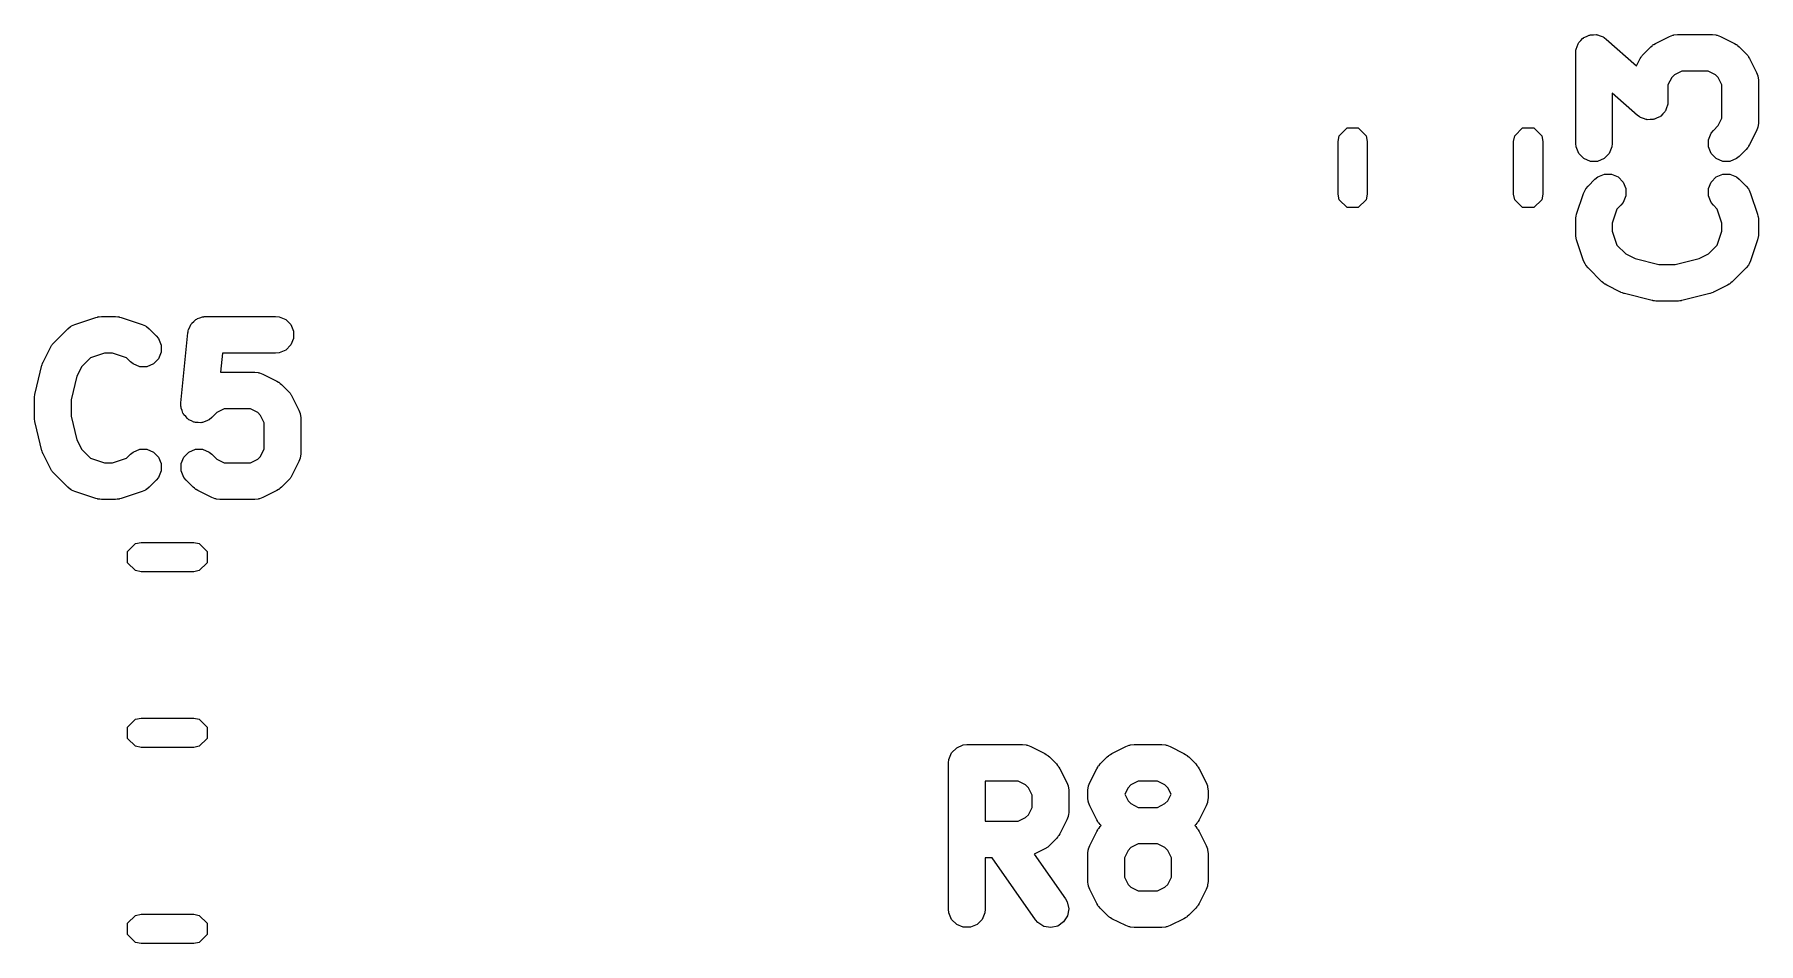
# Model space of a CAD drawing. Extents: x 53 to 255, y -141 to -27.
# Drawn here: x 121 to 128.07, y -113.57 to -109.85 of the extents above; entities that cross this region are included whole.
import ezdxf

# ---------------------------------------------------------------- set-up
doc = ezdxf.new("R2010")
doc.units = 0
doc.layers.add('BLACK', color=7, linetype='CONTINUOUS')

msp = doc.modelspace()

# ---------------------------------------------------------------- linework, layer by layer
at = {"layer": 'BLACK', "linetype": 'CONTINUOUS'}
for p, q in [((127.322701, -109.907505), (127.327364, -109.896247)), ((127.327364, -109.896247), (127.331266, -109.88471)), ((127.331266, -109.88471), (127.332931, -109.882806)), ((127.332931, -109.882806), (127.3339, -109.880469)), ((127.3339, -109.880469), (127.342515, -109.871854)), ((127.342515, -109.871854), (127.350537, -109.862686)), ((127.350537, -109.862686), (127.352804, -109.861564)), ((127.352804, -109.861564), (127.354592, -109.859777)), ((127.354592, -109.859777), (127.365845, -109.855115)), ((127.365845, -109.855115), (127.376768, -109.849714)), ((127.376768, -109.849714), (127.379291, -109.849545)), ((127.379291, -109.849545), (127.381628, -109.848578)), ((127.381628, -109.848578), (127.393813, -109.848578)), ((127.393813, -109.848578), (127.405966, -109.847768)), ((127.405966, -109.847768), (127.408361, -109.848578)), ((127.408361, -109.848578), (127.410892, -109.848578)), ((127.410892, -109.848578), (127.422149, -109.853241)), ((127.422149, -109.853241), (127.433687, -109.857143)), ((127.433687, -109.857143), (127.436604, -109.859228)), ((127.436604, -109.859228), (127.437928, -109.859777)), ((127.437928, -109.859777), (127.439323, -109.861172)), ((127.439323, -109.861172), (127.445648, -109.865694)), ((127.445648, -109.865694), (127.571348, -109.975682)), ((127.600369, -109.926248), (127.62894, -109.897676)), ((127.62894, -109.897676), (127.634694, -109.892952)), ((127.634694, -109.892952), (127.635991, -109.891458)), ((127.635991, -109.891458), (127.638243, -109.89004)), ((127.638243, -109.89004), (127.640305, -109.888348)), ((127.640305, -109.888348), (127.642137, -109.887589)), ((127.642137, -109.887589), (127.648433, -109.883626)), ((127.648433, -109.883626), (127.705577, -109.855055)), ((127.705577, -109.855055), (127.719309, -109.8498)), ((127.719309, -109.8498), (127.721995, -109.849609)), ((127.721995, -109.849609), (127.724485, -109.848578)), ((127.724485, -109.848578), (127.739117, -109.847137)), ((127.739117, -109.847137), (127.881974, -109.847137)), ((127.881974, -109.847137), (127.896606, -109.848578)), ((127.896606, -109.848578), (127.899095, -109.849609)), ((127.899095, -109.849609), (127.901783, -109.8498)), ((127.901783, -109.8498), (127.915515, -109.855055)), ((127.915515, -109.855055), (127.972658, -109.883626)), ((127.972658, -109.883626), (127.978957, -109.88759)), ((127.978957, -109.88759), (127.980785, -109.888348)), ((127.980785, -109.888348), (127.982841, -109.890036)), ((127.982841, -109.890036), (127.985101, -109.891458)), ((127.985101, -109.891458), (127.9864, -109.892956)), ((127.9864, -109.892956), (127.99215, -109.897675)), ((127.99215, -109.897675), (128.020722, -109.926247)), ((127.32126, -109.922137), (127.322022, -109.914398)), ((127.32126, -110.293565), (127.32126, -109.922137)), ((127.321891, -109.912431), (127.322349, -109.911075)), ((127.322022, -109.914398), (127.321891, -109.912431)), ((127.322349, -109.911075), (127.322701, -109.907505)), ((127.571348, -109.975682), (127.586321, -109.945738)), ((127.586321, -109.945738), (127.590284, -109.939441)), ((127.590284, -109.939441), (127.591042, -109.937613)), ((127.591042, -109.937613), (127.592732, -109.935553)), ((127.592732, -109.935553), (127.594154, -109.933295)), ((127.594154, -109.933295), (127.595651, -109.931996)), ((127.595651, -109.931996), (127.600369, -109.926248)), ((128.020722, -109.926247), (128.025442, -109.931997)), ((128.025442, -109.931997), (128.026939, -109.933296)), ((128.026939, -109.933296), (128.028358, -109.93555)), ((128.028358, -109.93555), (128.03005, -109.937612)), ((128.03005, -109.937612), (128.030808, -109.939444)), ((128.030808, -109.939444), (128.034771, -109.945739)), ((128.034771, -109.945739), (128.063342, -110.002881)), ((127.715042, -110.023705), (127.699831, -110.054128)), ((127.726401, -110.012346), (127.715042, -110.023705)), ((127.756822, -109.997137), (127.726401, -110.012346)), ((127.86427, -109.997137), (127.756822, -109.997137)), ((127.894689, -110.012346), (127.86427, -109.997137)), ((127.90605, -110.023707), (127.894689, -110.012346)), ((127.92126, -110.054127), (127.90605, -110.023707)), ((128.063342, -110.002881), (128.068597, -110.016613)), ((128.068597, -110.016613), (128.068787, -110.0193)), ((128.068787, -110.0193), (128.069819, -110.02179)), ((128.069819, -110.02179), (128.07126, -110.036422)), ((128.07126, -110.036422), (128.07126, -110.207851)), ((127.575443, -110.17858), (127.47126, -110.087419)), ((127.47126, -110.087419), (127.47126, -110.293565)), ((127.699831, -110.054128), (127.699831, -110.122137)), ((127.92126, -110.190146), (127.92126, -110.054127)), ((127.581767, -110.183101), (127.575443, -110.17858)), ((127.583163, -110.184497), (127.581767, -110.183101)), ((127.584486, -110.185045), (127.583163, -110.184497)), ((127.587404, -110.187131), (127.584486, -110.185045)), ((127.598941, -110.191032), (127.587404, -110.187131)), ((127.666499, -110.184497), (127.655245, -110.189158)), ((127.668286, -110.182709), (127.666499, -110.184497)), ((127.670554, -110.181588), (127.668286, -110.182709)), ((127.678576, -110.17242), (127.670554, -110.181588)), ((127.687191, -110.163805), (127.678576, -110.17242)), ((127.688159, -110.161467), (127.687191, -110.163805)), ((127.689825, -110.159564), (127.688159, -110.161467)), ((127.693726, -110.148026), (127.689825, -110.159564)), ((127.69839, -110.136769), (127.693726, -110.148026)), ((127.698741, -110.133198), (127.69839, -110.136769)), ((127.6992, -110.131843), (127.698741, -110.133198)), ((127.699831, -110.122137), (127.699068, -110.129875)), ((127.699068, -110.129875), (127.6992, -110.131843)), ((126.351056, -110.262769), (126.383528, -110.230297)), ((126.383528, -110.230297), (126.42945, -110.230297)), ((126.42945, -110.230297), (126.461922, -110.262769)), ((127.071056, -110.262769), (127.103528, -110.230297)), ((127.103528, -110.230297), (127.14945, -110.230297)), ((127.14945, -110.230297), (127.181922, -110.262769)), ((127.610199, -110.195696), (127.598941, -110.191032)), ((127.61273, -110.195696), (127.610199, -110.195696)), ((127.615125, -110.196506), (127.61273, -110.195696)), ((127.627278, -110.195696), (127.615125, -110.196506)), ((127.639463, -110.195696), (127.627278, -110.195696)), ((127.641799, -110.194728), (127.639463, -110.195696)), ((127.644323, -110.19456), (127.641799, -110.194728)), ((127.655245, -110.189158), (127.644323, -110.19456)), ((127.865558, -110.278932), (127.876757, -110.251896)), ((127.876757, -110.251896), (127.886085, -110.240531)), ((127.886085, -110.240531), (127.90605, -110.220566)), ((127.90605, -110.220566), (127.92126, -110.190146)), ((128.063342, -110.241391), (128.034771, -110.298535)), ((128.068597, -110.227659), (128.063342, -110.241391)), ((128.068787, -110.224972), (128.068597, -110.227659)), ((128.069819, -110.222483), (128.068787, -110.224972)), ((128.07126, -110.207851), (128.069819, -110.222483)), ((126.346489, -110.28573), (126.351056, -110.262769)), ((126.346489, -110.501402), (126.346489, -110.28573)), ((126.461922, -110.262769), (126.466489, -110.28573)), ((126.466489, -110.28573), (126.466489, -110.501402)), ((127.066489, -110.28573), (127.071056, -110.262769)), ((127.066489, -110.501402), (127.066489, -110.28573)), ((127.181922, -110.262769), (127.186489, -110.28573)), ((127.186489, -110.28573), (127.186489, -110.501402)), ((127.322701, -110.308197), (127.32126, -110.293565)), ((127.3339, -110.335233), (127.322701, -110.308197)), ((127.469819, -110.308197), (127.45862, -110.335233)), ((127.47126, -110.293565), (127.469819, -110.308197)), ((127.865558, -110.308195), (127.865558, -110.278932)), ((127.876756, -110.335232), (127.865558, -110.308195)), ((128.020721, -110.318028), (127.992149, -110.346599)), ((128.025444, -110.312273), (128.020721, -110.318028)), ((128.026939, -110.310977), (128.025444, -110.312273)), ((128.028356, -110.308724), (128.026939, -110.310977)), ((128.030049, -110.306663), (128.028356, -110.308724)), ((128.030807, -110.30483), (128.030049, -110.306663)), ((128.034771, -110.298535), (128.030807, -110.30483)), ((127.354592, -110.355925), (127.3339, -110.335233)), ((127.381628, -110.367124), (127.354592, -110.355925)), ((127.410892, -110.367124), (127.381628, -110.367124)), ((127.437928, -110.355925), (127.410892, -110.367124)), ((127.45862, -110.335233), (127.437928, -110.355925)), ((127.897448, -110.355925), (127.876756, -110.335232)), ((127.924484, -110.367124), (127.897448, -110.355925)), ((127.953747, -110.367124), (127.924484, -110.367124)), ((127.980784, -110.355926), (127.953747, -110.367124)), ((127.992149, -110.346599), (127.980784, -110.355926)), ((127.362471, -110.480469), (127.371798, -110.469104)), ((127.371798, -110.469104), (127.40037, -110.440532)), ((127.40037, -110.440532), (127.411735, -110.431204)), ((127.411735, -110.431204), (127.438772, -110.420006)), ((127.438772, -110.420006), (127.468035, -110.420006)), ((127.468035, -110.420006), (127.495071, -110.431204)), ((127.495071, -110.431204), (127.515764, -110.451897)), ((127.515764, -110.451897), (127.526962, -110.478933)), ((127.865558, -110.478934), (127.876757, -110.451897)), ((127.876757, -110.451897), (127.897449, -110.431205)), ((127.897449, -110.431205), (127.924486, -110.420006)), ((127.924486, -110.420006), (127.953748, -110.420006)), ((127.953748, -110.420006), (127.980785, -110.431205)), ((127.980785, -110.431205), (127.99215, -110.440532)), ((127.99215, -110.440532), (128.020722, -110.469104)), ((128.020722, -110.469104), (128.03005, -110.480469)), ((126.351056, -110.524363), (126.346489, -110.501402)), ((126.383528, -110.556835), (126.351056, -110.524363)), ((126.461922, -110.524363), (126.42945, -110.556835)), ((126.466489, -110.501402), (126.461922, -110.524363)), ((127.071056, -110.524363), (127.066489, -110.501402)), ((127.103528, -110.556835), (127.071056, -110.524363)), ((127.181922, -110.524363), (127.14945, -110.556835)), ((127.186489, -110.501402), (127.181922, -110.524363)), ((127.325109, -110.584134), (127.35368, -110.498421)), ((127.35368, -110.498421), (127.359674, -110.484995)), ((127.359674, -110.484995), (127.361439, -110.482959)), ((127.361439, -110.482959), (127.362471, -110.480469)), ((127.515764, -110.535233), (127.506436, -110.546598)), ((127.526962, -110.508196), (127.515764, -110.535233)), ((127.526962, -110.478933), (127.526962, -110.508196)), ((127.865558, -110.508196), (127.865558, -110.478934)), ((127.876757, -110.535233), (127.865558, -110.508196)), ((127.886084, -110.546598), (127.876757, -110.535233)), ((128.03005, -110.480469), (128.031082, -110.482961)), ((128.031082, -110.482961), (128.032846, -110.484995)), ((128.032846, -110.484995), (128.03884, -110.49842)), ((128.03884, -110.49842), (128.067411, -110.584134)), ((126.42945, -110.556835), (126.383528, -110.556835)), ((127.14945, -110.556835), (127.103528, -110.556835)), ((127.32126, -110.607851), (127.321989, -110.600445)), ((127.32126, -110.664994), (127.32126, -110.607851)), ((127.321849, -110.598471), (127.322439, -110.595873)), ((127.321989, -110.600445), (127.321849, -110.598471)), ((127.322439, -110.595873), (127.322701, -110.593219)), ((127.322701, -110.593219), (127.323459, -110.591387)), ((127.323459, -110.591387), (127.325109, -110.584134)), ((127.490383, -110.56265), (127.47126, -110.62002)), ((127.506436, -110.546598), (127.490383, -110.56265)), ((127.902137, -110.562651), (127.886084, -110.546598)), ((127.92126, -110.62002), (127.902137, -110.562651)), ((128.067411, -110.584134), (128.06906, -110.591387)), ((128.06906, -110.591387), (128.069819, -110.593219)), ((128.069819, -110.593219), (128.07008, -110.595873)), ((128.07008, -110.595873), (128.070671, -110.598471)), ((128.070671, -110.598471), (128.07053, -110.600445)), ((128.07053, -110.600445), (128.07126, -110.607851)), ((128.07126, -110.607851), (128.07126, -110.664994)), ((127.321989, -110.672399), (127.32126, -110.664994)), ((127.321849, -110.674374), (127.321989, -110.672399)), ((127.322439, -110.676971), (127.321849, -110.674374)), ((127.322701, -110.679626), (127.322439, -110.676971)), ((127.323459, -110.681457), (127.322701, -110.679626)), ((127.325109, -110.688711), (127.323459, -110.681457)), ((127.47126, -110.62002), (127.47126, -110.652824)), ((127.47126, -110.652824), (127.490383, -110.710194)), ((127.902137, -110.710194), (127.92126, -110.652825)), ((127.92126, -110.652825), (127.92126, -110.62002)), ((128.06906, -110.681457), (128.067411, -110.688711)), ((128.069819, -110.679626), (128.06906, -110.681457)), ((128.07008, -110.676971), (128.069819, -110.679626)), ((128.070671, -110.674374), (128.07008, -110.676971)), ((128.07126, -110.664994), (128.07053, -110.672399)), ((128.07053, -110.672399), (128.070671, -110.674374)), ((127.35368, -110.774424), (127.325109, -110.688711)), ((127.490383, -110.710194), (127.5264, -110.746211)), ((127.5264, -110.746211), (127.565292, -110.765657)), ((127.827228, -110.765656), (127.866118, -110.746212)), ((127.866118, -110.746212), (127.902137, -110.710194)), ((128.067411, -110.688711), (128.03884, -110.774425)), ((127.359674, -110.78785), (127.35368, -110.774424)), ((127.361439, -110.789885), (127.359674, -110.78785)), ((127.362471, -110.792376), (127.361439, -110.789885)), ((127.371798, -110.803741), (127.362471, -110.792376)), ((127.428941, -110.860884), (127.371798, -110.803741)), ((127.565292, -110.765657), (127.662637, -110.789994)), ((127.662637, -110.789994), (127.729883, -110.789994)), ((127.729883, -110.789994), (127.827228, -110.765656)), ((128.020722, -110.803741), (127.963579, -110.860884)), ((128.030049, -110.792376), (128.020722, -110.803741)), ((128.03108, -110.789885), (128.030049, -110.792376)), ((128.032846, -110.78785), (128.03108, -110.789885)), ((128.03884, -110.774425), (128.032846, -110.78785)), ((127.434693, -110.865604), (127.428941, -110.860884)), ((127.435991, -110.867101), (127.434693, -110.865604)), ((127.438246, -110.86852), (127.435991, -110.867101)), ((127.440306, -110.870211), (127.438246, -110.86852)), ((127.442135, -110.870968), (127.440306, -110.870211)), ((127.448433, -110.874933), (127.442135, -110.870968)), ((127.505577, -110.903504), (127.448433, -110.874933)), ((127.944087, -110.874933), (127.886944, -110.903504)), ((127.950386, -110.870968), (127.944087, -110.874933)), ((127.952214, -110.870211), (127.950386, -110.870968)), ((127.95427, -110.868522), (127.952214, -110.870211)), ((127.95653, -110.867101), (127.95427, -110.868522)), ((127.957829, -110.865602), (127.95653, -110.867101)), ((127.963579, -110.860884), (127.957829, -110.865602)), ((127.506644, -110.903912), (127.505577, -110.903504)), ((127.507081, -110.904236), (127.506644, -110.903912)), ((127.513241, -110.906437), (127.507081, -110.904236)), ((127.519309, -110.908759), (127.513241, -110.906437)), ((127.519847, -110.908797), (127.519309, -110.908759)), ((127.520927, -110.909183), (127.519847, -110.908797)), ((127.635212, -110.937755), (127.520927, -110.909183)), ((127.63775, -110.93813), (127.635212, -110.937755)), ((127.638771, -110.938553), (127.63775, -110.93813)), ((127.644282, -110.939095), (127.638771, -110.938553)), ((127.649757, -110.939905), (127.644282, -110.939095)), ((127.650849, -110.939742), (127.649757, -110.939905)), ((127.653403, -110.939994), (127.650849, -110.939742)), ((127.739117, -110.939994), (127.653403, -110.939994)), ((127.74167, -110.939742), (127.739117, -110.939994)), ((127.742763, -110.939905), (127.74167, -110.939742)), ((127.748236, -110.939095), (127.742763, -110.939905)), ((127.753749, -110.938553), (127.748236, -110.939095)), ((127.75477, -110.93813), (127.753749, -110.938553)), ((127.757307, -110.937755), (127.75477, -110.93813)), ((127.871593, -110.909183), (127.757307, -110.937755)), ((127.872672, -110.908797), (127.871593, -110.909183)), ((127.873212, -110.908759), (127.872672, -110.908797)), ((127.879293, -110.906431), (127.873212, -110.908759)), ((127.885439, -110.904236), (127.879293, -110.906431)), ((127.885874, -110.903913), (127.885439, -110.904236)), ((127.886944, -110.903504), (127.885874, -110.903913)), ((121.151002, -111.041667), (121.164427, -111.035673)), ((121.164427, -111.035673), (121.250141, -111.007102)), ((121.250141, -111.007102), (121.257394, -111.005452)), ((121.257394, -111.005452), (121.259226, -111.004694)), ((121.259226, -111.004694), (121.26188, -111.004432)), ((121.26188, -111.004432), (121.264478, -111.003842)), ((121.264478, -111.003842), (121.266452, -111.003982)), ((121.266452, -111.003982), (121.273858, -111.003253)), ((121.273858, -111.003253), (121.331001, -111.003253)), ((121.331001, -111.003253), (121.338406, -111.003982)), ((121.338406, -111.003982), (121.340381, -111.003842)), ((121.340381, -111.003842), (121.342978, -111.004432)), ((121.342978, -111.004432), (121.345633, -111.004694)), ((121.345633, -111.004694), (121.347464, -111.005452)), ((121.347464, -111.005452), (121.354718, -111.007102)), ((121.354718, -111.007102), (121.440431, -111.035673)), ((121.440431, -111.035673), (121.453857, -111.041667)), ((121.635874, -111.046714), (121.64007, -111.036585)), ((121.64007, -111.036585), (121.642741, -111.033913)), ((121.642741, -111.033913), (121.644526, -111.030587)), ((121.644526, -111.030587), (121.653008, -111.023646)), ((121.653008, -111.023646), (121.660762, -111.015893)), ((121.660762, -111.015893), (121.66425, -111.014447)), ((121.66425, -111.014447), (121.667174, -111.012056)), ((121.667174, -111.012056), (121.677671, -111.008888)), ((121.677671, -111.008888), (121.687798, -111.004694)), ((121.687798, -111.004694), (121.693403, -111.004141)), ((121.693403, -111.004141), (121.69519, -111.003603)), ((121.69519, -111.003603), (121.697018, -111.003785)), ((121.697018, -111.003785), (121.70243, -111.003253)), ((121.70243, -111.003253), (121.988144, -111.003253)), ((121.988144, -111.003253), (122.002776, -111.004694)), ((122.002776, -111.004694), (122.029812, -111.015893)), ((122.029812, -111.015893), (122.050504, -111.036585)), ((122.050504, -111.036585), (122.061703, -111.063621)), ((121.077968, -111.110934), (121.135111, -111.053791)), ((121.135111, -111.053791), (121.146476, -111.044464)), ((121.146476, -111.044464), (121.148966, -111.043432)), ((121.148966, -111.043432), (121.151002, -111.041667)), ((121.453857, -111.041667), (121.455892, -111.043432)), ((121.455892, -111.043432), (121.458383, -111.044464)), ((121.458383, -111.044464), (121.469748, -111.053791)), ((121.469748, -111.053791), (121.49832, -111.082363)), ((121.49832, -111.082363), (121.507648, -111.093728)), ((121.507648, -111.093728), (121.518846, -111.120765)), ((121.59923, -111.356504), (121.627802, -111.07079)), ((121.627802, -111.07079), (121.628871, -111.065457)), ((121.628871, -111.063621), (121.629584, -111.061898)), ((121.628871, -111.065457), (121.628871, -111.063621)), ((121.629584, -111.061898), (121.630692, -111.056374)), ((121.630692, -111.056374), (121.635874, -111.046714)), ((122.061703, -111.092885), (122.050504, -111.119921)), ((122.061703, -111.063621), (122.061703, -111.092885)), ((121.035348, -111.187569), (121.063919, -111.130426)), ((121.063919, -111.130426), (121.067883, -111.124126)), ((121.067883, -111.124126), (121.068641, -111.122299)), ((121.068641, -111.122299), (121.070329, -111.120242)), ((121.070329, -111.120242), (121.071751, -111.117983)), ((121.071751, -111.117983), (121.073249, -111.116683)), ((121.073249, -111.116683), (121.077968, -111.110934)), ((121.228658, -111.172376), (121.192639, -111.208394)), ((121.286027, -111.153253), (121.228658, -111.172376)), ((121.318831, -111.153253), (121.286027, -111.153253)), ((121.376201, -111.172376), (121.318831, -111.153253)), ((121.392254, -111.188429), (121.376201, -111.172376)), ((121.507648, -111.177064), (121.486955, -111.197757)), ((121.518846, -111.150028), (121.507648, -111.177064)), ((121.518846, -111.120765), (121.518846, -111.150028)), ((121.770304, -111.153253), (121.762447, -111.231824)), ((121.988144, -111.153253), (121.770304, -111.153253)), ((122.002776, -111.151812), (121.988144, -111.153253)), ((122.029812, -111.140613), (122.002776, -111.151812)), ((122.050504, -111.119921), (122.029812, -111.140613)), ((121.001097, -111.317206), (121.029669, -111.20292)), ((121.029669, -111.20292), (121.030054, -111.20184)), ((121.030054, -111.20184), (121.030093, -111.201301)), ((121.030093, -111.201301), (121.03242, -111.195219)), ((121.03242, -111.195219), (121.034616, -111.189074)), ((121.034616, -111.189074), (121.034938, -111.188638)), ((121.034938, -111.188638), (121.035348, -111.187569)), ((121.173195, -111.247284), (121.148858, -111.34463)), ((121.192639, -111.208394), (121.173195, -111.247284)), ((121.403619, -111.197757), (121.392254, -111.188429)), ((121.430656, -111.208955), (121.403619, -111.197757)), ((121.459919, -111.208955), (121.430656, -111.208955)), ((121.486955, -111.197757), (121.459919, -111.208955)), ((121.762447, -111.231824), (121.90243, -111.231824)), ((121.90243, -111.231824), (121.917062, -111.233265)), ((121.917062, -111.233265), (121.91955, -111.234295)), ((121.91955, -111.234295), (121.92224, -111.234487)), ((121.92224, -111.234487), (121.935971, -111.239742)), ((121.935971, -111.239742), (121.993114, -111.268314)), ((121.000721, -111.319742), (121.001097, -111.317206)), ((121.993114, -111.268314), (121.99941, -111.272277)), ((121.99941, -111.272277), (122.001241, -111.273036)), ((122.001241, -111.273036), (122.003302, -111.274727)), ((122.003302, -111.274727), (122.005557, -111.276147)), ((122.005557, -111.276147), (122.006853, -111.277642)), ((122.006853, -111.277642), (122.012606, -111.282363)), ((122.012606, -111.282363), (122.041177, -111.310934)), ((122.041177, -111.310934), (122.045897, -111.316686)), ((122.045897, -111.316686), (122.047394, -111.317984)), ((122.047394, -111.317984), (122.048813, -111.320239)), ((120.998858, -111.335396), (120.999109, -111.332842)), ((120.998858, -111.42111), (120.998858, -111.335396)), ((120.998947, -111.33175), (120.999756, -111.326276)), ((120.999109, -111.332842), (120.998947, -111.33175)), ((120.999756, -111.326276), (121.000299, -111.320764)), ((121.000299, -111.320764), (121.000721, -111.319742)), ((121.148858, -111.34463), (121.148858, -111.411875)), ((121.599208, -111.371207), (121.59923, -111.356504)), ((121.600299, -111.374822), (121.599208, -111.371207)), ((121.600299, -111.378597), (121.600299, -111.374822)), ((121.604492, -111.388723), (121.600299, -111.378597)), ((121.607661, -111.399223), (121.604492, -111.388723)), ((121.777278, -111.381824), (121.746856, -111.397035)), ((121.884724, -111.381824), (121.777278, -111.381824)), ((121.915146, -111.397035), (121.884724, -111.381824)), ((122.048813, -111.320239), (122.050504, -111.322299)), ((122.050504, -111.322299), (122.051261, -111.324128)), ((122.051261, -111.324128), (122.055226, -111.330426)), ((122.055226, -111.330426), (122.083797, -111.38757)), ((122.083797, -111.38757), (122.089052, -111.401302)), ((120.999109, -111.423663), (120.998858, -111.42111)), ((120.998947, -111.424756), (120.999109, -111.423663)), ((120.999756, -111.430229), (120.998947, -111.424756)), ((121.000299, -111.435742), (120.999756, -111.430229)), ((121.000721, -111.436763), (121.000299, -111.435742)), ((121.001097, -111.4393), (121.000721, -111.436763)), ((121.029669, -111.553586), (121.001097, -111.4393)), ((121.148858, -111.411875), (121.173195, -111.509221)), ((121.610052, -111.402145), (121.607661, -111.399223)), ((121.611497, -111.405634), (121.610052, -111.402145)), ((121.619253, -111.41339), (121.611497, -111.405634)), ((121.626192, -111.421871), (121.619253, -111.41339)), ((121.629516, -111.423654), (121.626192, -111.421871)), ((121.632189, -111.426327), (121.629516, -111.423654)), ((121.642322, -111.430524), (121.632189, -111.426327)), ((121.651979, -111.435705), (121.642322, -111.430524)), ((121.655735, -111.43608), (121.651979, -111.435705)), ((121.659225, -111.437526), (121.655735, -111.43608)), ((121.670188, -111.437526), (121.659225, -111.437526)), ((121.681098, -111.438617), (121.670188, -111.437526)), ((121.684714, -111.437526), (121.681098, -111.438617)), ((121.688488, -111.437526), (121.684714, -111.437526)), ((121.698614, -111.433332), (121.688488, -111.437526)), ((121.709114, -111.430164), (121.698614, -111.433332)), ((121.712036, -111.427772), (121.709114, -111.430164)), ((121.715525, -111.426328), (121.712036, -111.427772)), ((121.72689, -111.417001), (121.715525, -111.426328)), ((121.746856, -111.397035), (121.72689, -111.417001)), ((121.926504, -111.408393), (121.915146, -111.397035)), ((121.941715, -111.438814), (121.926504, -111.408393)), ((121.941715, -111.546262), (121.941715, -111.438814)), ((122.089052, -111.401302), (122.089242, -111.403988)), ((122.089242, -111.403988), (122.090274, -111.406478)), ((122.090274, -111.406478), (122.091715, -111.42111)), ((122.091715, -111.42111), (122.091715, -111.563967)), ((121.173195, -111.509221), (121.192639, -111.548111)), ((121.030054, -111.554665), (121.029669, -111.553586)), ((121.030093, -111.555205), (121.030054, -111.554665)), ((121.03242, -111.561286), (121.030093, -111.555205)), ((121.034616, -111.567432), (121.03242, -111.561286)), ((121.034938, -111.567867), (121.034616, -111.567432)), ((121.035348, -111.568937), (121.034938, -111.567867)), ((121.063919, -111.62608), (121.035348, -111.568937)), ((121.192639, -111.548111), (121.228658, -111.58413)), ((121.228658, -111.58413), (121.286027, -111.603253)), ((121.318831, -111.603253), (121.376201, -111.584129)), ((121.376201, -111.584129), (121.392254, -111.568077)), ((121.392254, -111.568077), (121.403619, -111.558749)), ((121.403619, -111.558749), (121.430656, -111.547551)), ((121.430656, -111.547551), (121.459919, -111.547551)), ((121.459919, -111.547551), (121.486955, -111.558749)), ((121.486955, -111.558749), (121.507648, -111.579442)), ((121.507648, -111.579442), (121.518846, -111.606478)), ((121.600299, -111.606479), (121.611498, -111.579442)), ((121.611498, -111.579442), (121.63219, -111.55875)), ((121.63219, -111.55875), (121.659227, -111.547551)), ((121.659227, -111.547551), (121.688489, -111.547551)), ((121.688489, -111.547551), (121.715526, -111.55875)), ((121.715526, -111.55875), (121.726891, -111.568077)), ((121.726891, -111.568077), (121.746856, -111.588042)), ((121.746856, -111.588042), (121.777278, -111.603253)), ((121.884726, -111.603253), (121.915144, -111.588043)), ((121.915144, -111.588043), (121.926504, -111.576683)), ((121.926504, -111.576683), (121.941715, -111.546262)), ((122.083797, -111.597507), (122.055226, -111.654651)), ((122.089052, -111.583775), (122.083797, -111.597507)), ((122.089242, -111.581088), (122.089052, -111.583775)), ((122.090274, -111.578599), (122.089242, -111.581088)), ((122.091715, -111.563967), (122.090274, -111.578599)), ((121.067883, -111.632379), (121.063919, -111.62608)), ((121.068641, -111.634207), (121.067883, -111.632379)), ((121.070329, -111.636263), (121.068641, -111.634207)), ((121.071751, -111.638523), (121.070329, -111.636263)), ((121.073249, -111.639822), (121.071751, -111.638523)), ((121.077968, -111.645572), (121.073249, -111.639822)), ((121.135111, -111.702715), (121.077968, -111.645572)), ((121.286027, -111.603253), (121.318831, -111.603253)), ((121.507648, -111.662778), (121.49832, -111.674143)), ((121.518846, -111.635741), (121.507648, -111.662778)), ((121.518846, -111.606478), (121.518846, -111.635741)), ((121.600299, -111.635741), (121.600299, -111.606479)), ((121.611498, -111.662778), (121.600299, -111.635741)), ((121.620825, -111.674143), (121.611498, -111.662778)), ((121.777278, -111.603253), (121.884726, -111.603253)), ((122.045898, -111.668389), (122.041178, -111.674142)), ((122.047394, -111.667093), (122.045898, -111.668389)), ((122.048813, -111.664838), (122.047394, -111.667093)), ((122.050505, -111.662777), (122.048813, -111.664838)), ((122.051263, -111.660946), (122.050505, -111.662777)), ((122.055226, -111.654651), (122.051263, -111.660946)), ((121.146476, -111.712042), (121.135111, -111.702715)), ((121.148966, -111.713073), (121.146476, -111.712042)), ((121.151002, -111.714839), (121.148966, -111.713073)), ((121.164427, -111.720833), (121.151002, -111.714839)), ((121.250141, -111.749404), (121.164427, -111.720833)), ((121.440431, -111.720833), (121.354718, -111.749404)), ((121.453857, -111.714839), (121.440431, -111.720833)), ((121.455892, -111.713073), (121.453857, -111.714839)), ((121.458383, -111.712042), (121.455892, -111.713073)), ((121.469748, -111.702715), (121.458383, -111.712042)), ((121.49832, -111.674143), (121.469748, -111.702715)), ((121.649397, -111.702715), (121.620825, -111.674143)), ((121.65515, -111.707437), (121.649397, -111.702715)), ((121.656447, -111.708932), (121.65515, -111.707437)), ((121.658698, -111.710349), (121.656447, -111.708932)), ((121.660762, -111.712043), (121.658698, -111.710349)), ((121.662595, -111.712802), (121.660762, -111.712043)), ((121.668889, -111.716764), (121.662595, -111.712802)), ((121.726033, -111.745335), (121.668889, -111.716764)), ((121.993114, -111.716764), (121.935971, -111.745335)), ((121.999411, -111.7128), (121.993114, -111.716764)), ((122.001242, -111.712042), (121.999411, -111.7128)), ((122.003301, -111.710351), (122.001242, -111.712042)), ((122.005557, -111.708932), (122.003301, -111.710351)), ((122.006855, -111.707434), (122.005557, -111.708932)), ((122.012607, -111.702714), (122.006855, -111.707434)), ((122.041178, -111.674142), (122.012607, -111.702714)), ((121.257394, -111.751053), (121.250141, -111.749404)), ((121.259226, -111.751812), (121.257394, -111.751053)), ((121.26188, -111.752073), (121.259226, -111.751812)), ((121.264478, -111.752664), (121.26188, -111.752073)), ((121.266452, -111.752523), (121.264478, -111.752664)), ((121.273858, -111.753253), (121.266452, -111.752523)), ((121.331001, -111.753253), (121.273858, -111.753253)), ((121.338406, -111.752523), (121.331001, -111.753253)), ((121.340381, -111.752664), (121.338406, -111.752523)), ((121.342978, -111.752073), (121.340381, -111.752664)), ((121.345633, -111.751812), (121.342978, -111.752073)), ((121.347464, -111.751053), (121.345633, -111.751812)), ((121.354718, -111.749404), (121.347464, -111.751053)), ((121.739765, -111.75059), (121.726033, -111.745335)), ((121.742451, -111.75078), (121.739765, -111.75059)), ((121.744941, -111.751812), (121.742451, -111.75078)), ((121.759573, -111.753253), (121.744941, -111.751812)), ((121.90243, -111.753253), (121.759573, -111.753253)), ((121.917062, -111.751812), (121.90243, -111.753253)), ((121.919551, -111.75078), (121.917062, -111.751812)), ((121.922239, -111.75059), (121.919551, -111.75078)), ((121.935971, -111.745335), (121.922239, -111.75059)), ((121.38097, -111.966605), (121.413442, -111.934133)), ((121.413442, -111.934133), (121.436403, -111.929566)), ((121.436403, -111.929566), (121.652075, -111.929566)), ((121.652075, -111.929566), (121.675036, -111.934133)), ((121.675036, -111.934133), (121.707508, -111.966605)), ((121.38097, -112.012527), (121.38097, -111.966605)), ((121.413442, -112.044999), (121.38097, -112.012527)), ((121.707508, -112.012527), (121.675036, -112.044999)), ((121.707508, -111.966605), (121.707508, -112.012527)), ((121.436403, -112.049566), (121.413442, -112.044999)), ((121.652075, -112.049566), (121.436403, -112.049566)), ((121.675036, -112.044999), (121.652075, -112.049566)), ((121.38097, -112.686605), (121.413442, -112.654133)), ((121.413442, -112.654133), (121.436403, -112.649566)), ((121.436403, -112.649566), (121.652075, -112.649566)), ((121.652075, -112.649566), (121.675036, -112.654133)), ((121.675036, -112.654133), (121.707508, -112.686605)), ((121.38097, -112.732527), (121.38097, -112.686605)), ((121.413442, -112.764999), (121.38097, -112.732527)), ((121.707508, -112.732527), (121.675036, -112.764999)), ((121.707508, -112.686605), (121.707508, -112.732527)), ((121.436403, -112.769566), (121.413442, -112.764999)), ((121.652075, -112.769566), (121.436403, -112.769566)), ((121.675036, -112.764999), (121.652075, -112.769566)), ((124.750073, -112.818705), (124.761272, -112.791669)), ((124.761272, -112.791669), (124.781964, -112.770977)), ((124.781964, -112.770977), (124.809, -112.759778)), ((124.809, -112.759778), (124.823632, -112.758337)), ((124.823632, -112.758337), (125.052203, -112.758337)), ((125.052203, -112.758337), (125.066835, -112.759778)), ((125.066835, -112.759778), (125.069324, -112.760809)), ((125.069324, -112.760809), (125.072012, -112.761)), ((125.072012, -112.761), (125.085744, -112.766255)), ((125.085744, -112.766255), (125.142887, -112.794826)), ((125.142887, -112.794826), (125.149184, -112.798789)), ((125.149184, -112.798789), (125.151015, -112.799548)), ((125.151015, -112.799548), (125.153074, -112.801238)), ((125.153074, -112.801238), (125.15533, -112.802658)), ((125.15533, -112.802658), (125.156628, -112.804155)), ((125.156628, -112.804155), (125.16238, -112.808876)), ((125.399169, -112.808876), (125.404923, -112.804152)), ((125.404923, -112.804152), (125.40622, -112.802658)), ((125.40622, -112.802658), (125.408472, -112.80124)), ((125.408472, -112.80124), (125.410534, -112.799548)), ((125.410534, -112.799548), (125.412366, -112.798789)), ((125.412366, -112.798789), (125.418662, -112.794826)), ((125.418662, -112.794826), (125.475806, -112.766255)), ((125.475806, -112.766255), (125.489538, -112.761)), ((125.489538, -112.761), (125.492224, -112.760809)), ((125.492224, -112.760809), (125.494714, -112.759778)), ((125.494714, -112.759778), (125.509346, -112.758337)), ((125.509346, -112.758337), (125.623632, -112.758337)), ((125.623632, -112.758337), (125.638264, -112.759778)), ((125.638264, -112.759778), (125.640753, -112.760809)), ((125.640753, -112.760809), (125.643441, -112.761)), ((125.643441, -112.761), (125.657173, -112.766255)), ((125.657173, -112.766255), (125.714316, -112.794826)), ((125.714316, -112.794826), (125.720613, -112.798789)), ((125.720613, -112.798789), (125.722444, -112.799548)), ((125.722444, -112.799548), (125.724503, -112.801238)), ((125.724503, -112.801238), (125.726759, -112.802658)), ((125.726759, -112.802658), (125.728057, -112.804155)), ((125.728057, -112.804155), (125.733809, -112.808876)), ((124.748632, -112.833337), (124.750073, -112.818705)), ((124.748632, -113.433337), (124.748632, -112.833337)), ((125.16238, -112.808876), (125.190951, -112.837448)), ((125.190951, -112.837448), (125.195671, -112.843199)), ((125.195671, -112.843199), (125.197166, -112.844496)), ((125.197166, -112.844496), (125.198584, -112.846749)), ((125.198584, -112.846749), (125.200278, -112.848813)), ((125.200278, -112.848813), (125.201036, -112.850644)), ((125.201036, -112.850644), (125.204999, -112.856939)), ((125.204999, -112.856939), (125.233571, -112.914081)), ((125.327978, -112.914082), (125.35655, -112.856939)), ((125.35655, -112.856939), (125.360512, -112.850644)), ((125.360512, -112.850644), (125.361271, -112.848813)), ((125.361271, -112.848813), (125.362964, -112.846749)), ((125.362964, -112.846749), (125.364383, -112.844496)), ((125.364383, -112.844496), (125.365877, -112.843199)), ((125.365877, -112.843199), (125.370598, -112.837448)), ((125.370598, -112.837448), (125.399169, -112.808876)), ((125.733809, -112.808876), (125.76238, -112.837448)), ((125.76238, -112.837448), (125.7671, -112.8432)), ((125.7671, -112.8432), (125.768596, -112.844497)), ((125.768596, -112.844497), (125.770015, -112.846751)), ((125.770015, -112.846751), (125.771707, -112.848813)), ((125.771707, -112.848813), (125.772465, -112.850643)), ((125.772465, -112.850643), (125.776428, -112.856939)), ((125.776428, -112.856939), (125.804999, -112.914083)), ((125.034499, -112.908337), (124.898632, -112.908337)), ((124.898632, -112.908337), (124.898632, -113.072623)), ((125.064917, -112.923546), (125.034499, -112.908337)), ((125.076277, -112.934906), (125.064917, -112.923546)), ((125.091489, -112.965328), (125.076277, -112.934906)), ((125.233571, -112.914081), (125.238826, -112.927813)), ((125.238826, -112.927813), (125.239017, -112.930502)), ((125.239017, -112.930502), (125.240048, -112.932991)), ((125.240048, -112.932991), (125.241489, -112.947623)), ((125.32006, -112.947623), (125.321501, -112.932991)), ((125.321501, -112.932991), (125.322531, -112.930502)), ((125.322531, -112.930502), (125.322723, -112.927813)), ((125.322723, -112.927813), (125.327978, -112.914082)), ((125.485271, -112.934905), (125.47177, -112.961908)), ((125.49663, -112.923546), (125.485271, -112.934905)), ((125.527051, -112.908337), (125.49663, -112.923546)), ((125.605928, -112.908337), (125.527051, -112.908337)), ((125.636346, -112.923546), (125.605928, -112.908337)), ((125.647706, -112.934906), (125.636346, -112.923546)), ((125.661207, -112.961908), (125.647706, -112.934906)), ((125.804999, -112.914083), (125.810254, -112.927815)), ((125.810254, -112.927815), (125.810444, -112.930501)), ((125.810444, -112.930501), (125.811476, -112.932991)), ((125.811476, -112.932991), (125.812917, -112.947623)), ((125.076278, -113.046052), (125.091489, -113.015631)), ((125.091489, -113.015631), (125.091489, -112.965328)), ((125.241489, -112.947623), (125.241489, -113.033337)), ((125.32006, -112.976194), (125.32006, -112.947623)), ((125.321501, -112.990826), (125.32006, -112.976194)), ((125.322531, -112.993314), (125.321501, -112.990826)), ((125.322723, -112.996004), (125.322531, -112.993314)), ((125.327978, -113.009735), (125.322723, -112.996004)), ((125.35655, -113.066878), (125.327978, -113.009735)), ((125.47177, -112.961908), (125.485271, -112.98891)), ((125.485271, -112.98891), (125.49663, -113.000269)), ((125.49663, -113.000269), (125.527051, -113.01548)), ((125.527051, -113.01548), (125.605926, -113.01548)), ((125.605926, -113.01548), (125.636348, -113.000268)), ((125.636348, -113.000268), (125.647706, -112.98891)), ((125.647706, -112.98891), (125.661207, -112.961908)), ((125.804999, -113.009734), (125.776428, -113.066878)), ((125.810254, -112.996002), (125.804999, -113.009734)), ((125.810444, -112.993315), (125.810254, -112.996002)), ((125.811476, -112.990826), (125.810444, -112.993315)), ((125.812917, -112.976194), (125.811476, -112.990826)), ((125.812917, -112.947623), (125.812917, -112.976194)), ((124.898632, -113.072623), (125.034497, -113.072623)), ((125.034497, -113.072623), (125.064919, -113.057411)), ((125.064919, -113.057411), (125.076278, -113.046052)), ((125.233571, -113.066879), (125.204999, -113.124021)), ((125.238826, -113.053147), (125.233571, -113.066879)), ((125.239017, -113.050457), (125.238826, -113.053147)), ((125.240048, -113.047969), (125.239017, -113.050457)), ((125.241489, -113.033337), (125.240048, -113.047969)), ((125.360513, -113.073174), (125.35655, -113.066878)), ((125.361272, -113.075005), (125.360513, -113.073174)), ((125.362963, -113.077066), (125.361272, -113.075005)), ((125.364383, -113.079321), (125.362963, -113.077066)), ((125.365878, -113.080617), (125.364383, -113.079321)), ((125.370599, -113.08637), (125.365878, -113.080617)), ((125.374708, -113.090479), (125.370599, -113.08637)), ((125.762379, -113.08637), (125.758269, -113.090479)), ((125.767099, -113.080617), (125.762379, -113.08637)), ((125.768596, -113.07932), (125.767099, -113.080617)), ((125.770015, -113.077064), (125.768596, -113.07932)), ((125.771706, -113.075005), (125.770015, -113.077064)), ((125.772463, -113.073175), (125.771706, -113.075005)), ((125.776428, -113.066878), (125.772463, -113.073175)), ((125.19095, -113.143513), (125.162379, -113.172084)), ((125.19567, -113.13776), (125.19095, -113.143513)), ((125.197166, -113.136464), (125.19567, -113.13776)), ((125.198585, -113.134209), (125.197166, -113.136464)), ((125.200277, -113.132148), (125.198585, -113.134209)), ((125.201035, -113.130317), (125.200277, -113.132148)), ((125.204999, -113.124021), (125.201035, -113.130317)), ((125.327978, -113.171225), (125.35655, -113.114082)), ((125.35655, -113.114082), (125.360512, -113.107787)), ((125.360512, -113.107787), (125.361271, -113.105956)), ((125.361271, -113.105956), (125.362964, -113.103892)), ((125.362964, -113.103892), (125.364383, -113.101639)), ((125.364383, -113.101639), (125.365877, -113.100342)), ((125.365877, -113.100342), (125.370598, -113.094591)), ((125.370598, -113.094591), (125.374708, -113.090479)), ((125.758269, -113.090479), (125.76238, -113.094591)), ((125.76238, -113.094591), (125.7671, -113.100343)), ((125.7671, -113.100343), (125.768596, -113.10164)), ((125.768596, -113.10164), (125.770015, -113.103894)), ((125.770015, -113.103894), (125.771707, -113.105956)), ((125.771707, -113.105956), (125.772465, -113.107786)), ((125.772465, -113.107786), (125.776428, -113.114082)), ((125.776428, -113.114082), (125.804999, -113.171226)), ((124.92744, -113.222623), (124.898632, -113.222623)), ((124.898632, -113.222623), (124.898632, -113.433337)), ((125.105046, -113.476346), (124.92744, -113.222623)), ((125.142887, -113.186133), (125.100004, -113.207574)), ((125.100004, -113.207574), (125.227931, -113.390327)), ((125.149183, -113.182169), (125.142887, -113.186133)), ((125.151014, -113.181411), (125.149183, -113.182169)), ((125.153075, -113.179719), (125.151014, -113.181411)), ((125.15533, -113.1783), (125.153075, -113.179719)), ((125.156626, -113.176804), (125.15533, -113.1783)), ((125.162379, -113.172084), (125.156626, -113.176804)), ((125.32006, -113.204766), (125.321501, -113.190134)), ((125.32006, -113.319051), (125.32006, -113.204766)), ((125.321501, -113.190134), (125.322531, -113.187645)), ((125.322531, -113.187645), (125.322723, -113.184956)), ((125.322723, -113.184956), (125.327978, -113.171225)), ((125.485271, -113.192048), (125.47006, -113.222471)), ((125.47006, -113.222471), (125.47006, -113.301345)), ((125.49663, -113.180689), (125.485271, -113.192048)), ((125.527051, -113.16548), (125.49663, -113.180689)), ((125.605928, -113.16548), (125.527051, -113.16548)), ((125.636346, -113.180689), (125.605928, -113.16548)), ((125.647706, -113.192049), (125.636346, -113.180689)), ((125.662917, -113.22247), (125.647706, -113.192049)), ((125.662917, -113.301346), (125.662917, -113.22247)), ((125.804999, -113.171226), (125.810254, -113.184958)), ((125.810254, -113.184958), (125.810444, -113.187644)), ((125.810444, -113.187644), (125.811476, -113.190134)), ((125.811476, -113.190134), (125.812917, -113.204766)), ((125.812917, -113.204766), (125.812917, -113.319051)), ((125.321501, -113.333683), (125.32006, -113.319051)), ((125.322531, -113.336171), (125.321501, -113.333683)), ((125.322723, -113.338861), (125.322531, -113.336171)), ((125.327978, -113.352592), (125.322723, -113.338861)), ((125.35655, -113.409735), (125.327978, -113.352592)), ((125.47006, -113.301345), (125.485271, -113.331768)), ((125.485271, -113.331768), (125.49663, -113.343127)), ((125.49663, -113.343127), (125.527051, -113.358337)), ((125.527051, -113.358337), (125.605928, -113.358337)), ((125.605928, -113.358337), (125.636346, -113.343127)), ((125.636346, -113.343127), (125.647706, -113.331767)), ((125.647706, -113.331767), (125.662917, -113.301346)), ((125.804999, -113.352591), (125.776428, -113.409735)), ((125.810254, -113.338859), (125.804999, -113.352591)), ((125.810444, -113.336172), (125.810254, -113.338859)), ((125.811476, -113.333683), (125.810444, -113.336172)), ((125.812917, -113.319051), (125.811476, -113.333683)), ((124.750073, -113.447969), (124.748632, -113.433337)), ((124.898632, -113.433337), (124.897191, -113.447969)), ((125.227931, -113.390327), (125.235141, -113.40314)), ((125.235141, -113.40314), (125.241471, -113.431711)), ((125.241471, -113.431711), (125.236386, -113.460529)), ((125.360512, -113.416029), (125.35655, -113.409735)), ((125.361271, -113.417861), (125.360512, -113.416029)), ((125.362964, -113.419924), (125.361271, -113.417861)), ((125.364383, -113.422178), (125.362964, -113.419924)), ((125.365877, -113.423474), (125.364383, -113.422178)), ((125.370598, -113.429226), (125.365877, -113.423474)), ((125.399169, -113.457798), (125.370598, -113.429226)), ((125.76238, -113.429226), (125.733809, -113.457798)), ((125.7671, -113.423473), (125.76238, -113.429226)), ((125.768596, -113.422177), (125.7671, -113.423473)), ((125.770015, -113.419922), (125.768596, -113.422177)), ((125.771707, -113.417861), (125.770015, -113.419922)), ((125.772465, -113.41603), (125.771707, -113.417861)), ((125.776428, -113.409735), (125.772465, -113.41603)), ((121.38097, -113.490605), (121.413442, -113.458133)), ((121.38097, -113.536527), (121.38097, -113.490605)), ((121.413442, -113.458133), (121.436403, -113.453566)), ((121.436403, -113.453566), (121.652075, -113.453566)), ((121.652075, -113.453566), (121.675036, -113.458133)), ((121.675036, -113.458133), (121.707508, -113.490605)), ((121.707508, -113.490605), (121.707508, -113.536527)), ((124.761272, -113.475005), (124.750073, -113.447969)), ((124.781964, -113.495697), (124.761272, -113.475005)), ((124.809, -113.506896), (124.781964, -113.495697)), ((124.838264, -113.506896), (124.809, -113.506896)), ((124.8653, -113.495697), (124.838264, -113.506896)), ((124.885992, -113.475005), (124.8653, -113.495697)), ((124.897191, -113.447969), (124.885992, -113.475005)), ((125.114618, -113.487507), (125.105046, -113.476346)), ((125.139296, -113.503233), (125.114618, -113.487507)), ((125.168114, -113.508319), (125.139296, -113.503233)), ((125.196685, -113.501989), (125.168114, -113.508319)), ((125.220659, -113.485208), (125.196685, -113.501989)), ((125.236386, -113.460529), (125.220659, -113.485208)), ((125.404923, -113.462521), (125.399169, -113.457798)), ((125.40622, -113.464016), (125.404923, -113.462521)), ((125.408472, -113.465433), (125.40622, -113.464016)), ((125.410534, -113.467126), (125.408472, -113.465433)), ((125.412366, -113.467884), (125.410534, -113.467126)), ((125.418662, -113.471848), (125.412366, -113.467884)), ((125.475806, -113.500419), (125.418662, -113.471848)), ((125.489538, -113.505674), (125.475806, -113.500419)), ((125.492224, -113.505864), (125.489538, -113.505674)), ((125.494714, -113.506896), (125.492224, -113.505864)), ((125.509346, -113.508337), (125.494714, -113.506896)), ((125.623632, -113.508337), (125.509346, -113.508337)), ((125.638264, -113.506896), (125.623632, -113.508337)), ((125.640753, -113.505864), (125.638264, -113.506896)), ((125.643441, -113.505674), (125.640753, -113.505864)), ((125.657173, -113.500419), (125.643441, -113.505674)), ((125.714316, -113.471848), (125.657173, -113.500419)), ((125.720613, -113.467884), (125.714316, -113.471848)), ((125.722444, -113.467126), (125.720613, -113.467884)), ((125.724503, -113.465435), (125.722444, -113.467126)), ((125.726759, -113.464016), (125.724503, -113.465435)), ((125.728057, -113.462518), (125.726759, -113.464016)), ((125.733809, -113.457798), (125.728057, -113.462518)), ((121.413442, -113.568999), (121.38097, -113.536527)), ((121.436403, -113.573566), (121.413442, -113.568999)), ((121.652075, -113.573566), (121.436403, -113.573566)), ((121.675036, -113.568999), (121.652075, -113.573566)), ((121.707508, -113.536527), (121.675036, -113.568999))]:
    msp.add_line(p, q, dxfattribs=at)

doc.saveas('drawing.dxf')
